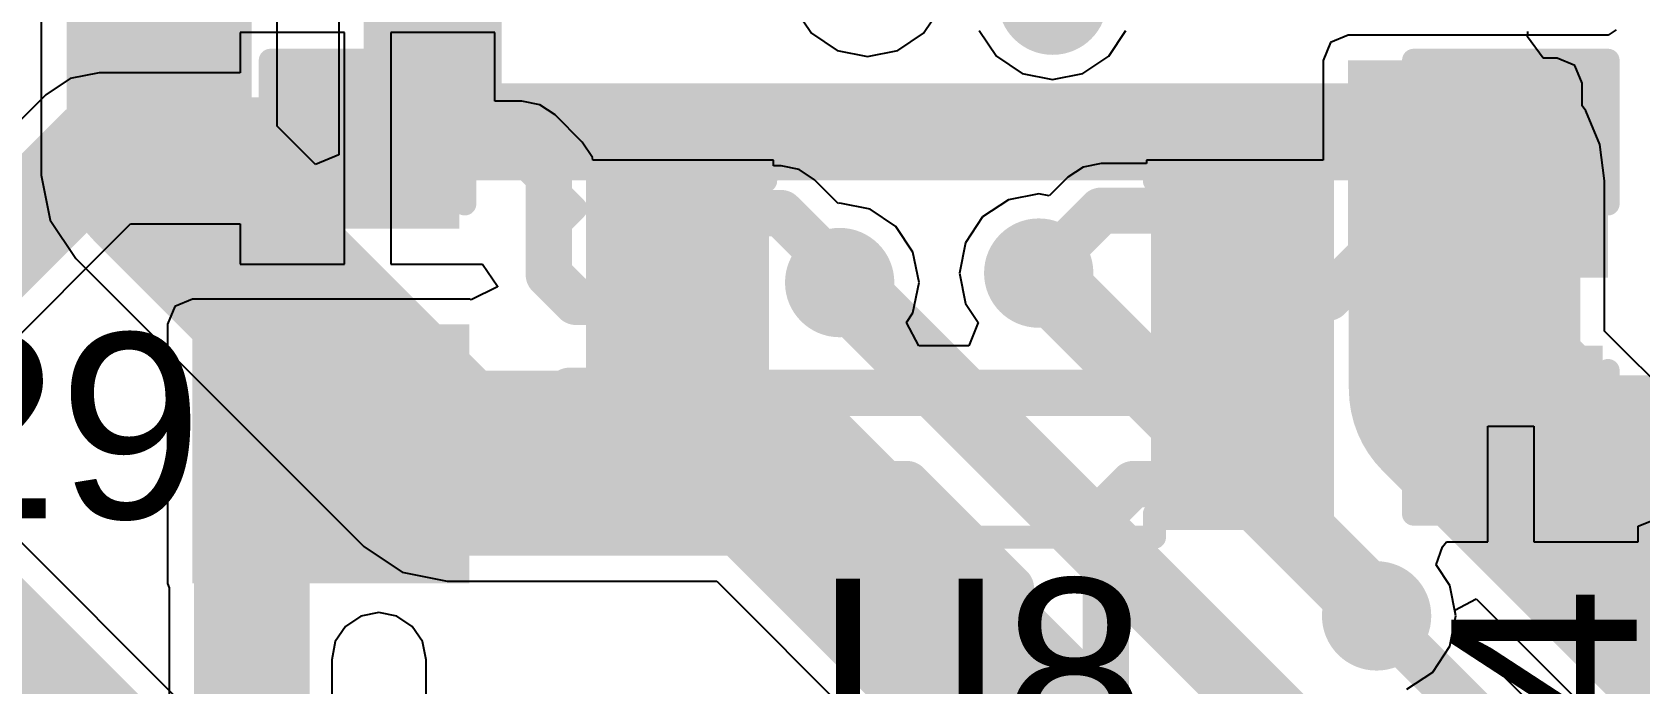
# Model space of a CAD drawing. Header units: millimetres. Extents: x -0.26 to 4.68, y -0.29 to 2.93.
# Drawn here: x 0.9864 to 1.3337, y 1.8993 to 2.04 of the extents above; entities that cross this region are included whole.
import ezdxf

# ---------------------------------------------------------------- set-up
doc = ezdxf.new("R2010")
doc.units = ezdxf.units.MM
doc.header["$MEASUREMENT"] = 0
for name, color, linetype in [('BottomLayer', 5, 'Continuous'), ('BottomSolder', 6, 'Continuous'), ('TopLayer', 1, 'Continuous'), ('TopOverlay', 2, 'Continuous'), ('TopPaste', 8, 'Continuous'), ('TopSolder', 216, 'Continuous'), ('ViaHoleLayer', 16, 'Continuous')]:
    doc.layers.add(name, color=color, linetype=linetype)
doc.styles.add('Arial', font='', dxfattribs={"height": 0.2})
doc.styles.get('Arial').set_extended_font_data('Arial')

# ---------------------------------------------------------------- blocks, each defined once
blk = doc.blocks.new('C___0603_19')
at = {"layer": 'TopLayer'}
for points in [[(-0.015, 0.0175), (-0.015, -0.0175), (-0.045, -0.0175), (-0.045, 0.0175)], [(0.045, 0.0175), (0.045, -0.0175), (0.015, -0.0175), (0.015, 0.0175)]]:
    blk.add_hatch(color=1, dxfattribs=at).paths.add_polyline_path(points)
at = {"layer": 'TopPaste'}
for points in [[(-0.015, 0.0175), (-0.015, -0.0175), (-0.045, -0.0175), (-0.045, 0.0175)], [(0.045, 0.0175), (0.045, -0.0175), (0.015, -0.0175), (0.015, 0.0175)]]:
    blk.add_hatch(color=8, dxfattribs=at).paths.add_polyline_path(points)
at = {"layer": 'TopSolder'}
for points in [[(-0.01264, 0.01986), (-0.01264, -0.01986), (-0.04736, -0.01986), (-0.04736, 0.01986)], [(0.04736, 0.01986), (0.04736, -0.01986), (0.01264, -0.01986), (0.01264, 0.01986)]]:
    blk.add_hatch(color=216, dxfattribs=at).paths.add_polyline_path(points)
at = {"layer": 'TopOverlay', "const_width": 0.005}
for points in [[(-0.049, -0.021), (-0.049, 0.021)], [(-0.018, 0.021), (-0.049, 0.021)], [(0.049, 0.021), (0.018, 0.021)], [(0.049, -0.021), (0.049, 0.021)], [(-0.018, -0.021), (-0.049, -0.021)], [(0.049, -0.021), (0.018, -0.021)]]:
    blk.add_lwpolyline(points, dxfattribs=at)
at = {"layer": 'TopOverlay', "const_width": 0.0025}
for points in [[(-0.05025, 0.021, 1), (-0.04775, 0.021, 1)], [(-0.05025, 0.021, 1), (-0.04775, 0.021, 1)], [(-0.01925, 0.021, 1), (-0.01675, 0.021, 1)], [(0.01675, 0.021, 1), (0.01925, 0.021, 1)], [(0.04775, 0.021, 1), (0.05025, 0.021, 1)], [(0.04775, 0.021, 1), (0.05025, 0.021, 1)], [(-0.05025, -0.021, 1), (-0.04775, -0.021, 1)], [(-0.05025, -0.021, 1), (-0.04775, -0.021, 1)], [(-0.01925, -0.021, 1), (-0.01675, -0.021, 1)], [(0.01675, -0.021, 1), (0.01925, -0.021, 1)], [(0.04775, -0.021, 1), (0.05025, -0.021, 1)], [(0.04775, -0.021, 1), (0.05025, -0.021, 1)]]:
    blk.add_lwpolyline(points, format="xyb", close=True, dxfattribs=at)
blk = doc.blocks.new('VSSOP_8_2_2_3_0_5__25')
at = {"layer": 'TopLayer'}
for points in [[(-0.04528, 0.03543), (-0.04528, 0.02362), (-0.07677, 0.02362), (-0.07677, 0.03543)], [(0.07677, 0.03543), (0.07677, 0.02362), (0.04528, 0.02362), (0.04528, 0.03543)], [(-0.04528, 0.01575), (-0.04528, 0.00394), (-0.07677, 0.00394), (-0.07677, 0.01575)], [(0.07677, 0.01575), (0.07677, 0.00394), (0.04528, 0.00394), (0.04528, 0.01575)], [(-0.04528, -0.00394), (-0.04528, -0.01575), (-0.07677, -0.01575), (-0.07677, -0.00394)], [(0.07677, -0.00394), (0.07677, -0.01575), (0.04528, -0.01575), (0.04528, -0.00394)], [(-0.04528, -0.02362), (-0.04528, -0.03543), (-0.07677, -0.03543), (-0.07677, -0.02362)], [(0.07677, -0.02362), (0.07677, -0.03543), (0.04528, -0.03543), (0.04528, -0.02362)]]:
    blk.add_hatch(color=1, dxfattribs=at).paths.add_polyline_path(points)
at = {"layer": 'TopPaste'}
for points in [[(-0.04528, 0.03543), (-0.04528, 0.02362), (-0.07677, 0.02362), (-0.07677, 0.03543)], [(0.07677, 0.03543), (0.07677, 0.02362), (0.04528, 0.02362), (0.04528, 0.03543)], [(-0.04528, 0.01575), (-0.04528, 0.00394), (-0.07677, 0.00394), (-0.07677, 0.01575)], [(0.07677, 0.01575), (0.07677, 0.00394), (0.04528, 0.00394), (0.04528, 0.01575)], [(-0.04528, -0.00394), (-0.04528, -0.01575), (-0.07677, -0.01575), (-0.07677, -0.00394)], [(0.07677, -0.00394), (0.07677, -0.01575), (0.04528, -0.01575), (0.04528, -0.00394)], [(-0.04528, -0.02362), (-0.04528, -0.03543), (-0.07677, -0.03543), (-0.07677, -0.02362)], [(0.07677, -0.02362), (0.07677, -0.03543), (0.04528, -0.03543), (0.04528, -0.02362)]]:
    blk.add_hatch(color=8, dxfattribs=at).paths.add_polyline_path(points)
at = {"layer": 'TopSolder'}
for points in [[(-0.04128, 0.03943), (-0.04128, 0.01962), (-0.08077, 0.01962), (-0.08077, 0.03943)], [(0.08077, 0.03943), (0.08077, 0.01962), (0.04128, 0.01962), (0.04128, 0.03943)], [(-0.04128, 0.01975), (-0.04128, -0.00006), (-0.08077, -0.00006), (-0.08077, 0.01975)], [(0.08077, 0.01975), (0.08077, -0.00006), (0.04128, -0.00006), (0.04128, 0.01975)], [(-0.04128, 0.00006), (-0.04128, -0.01975), (-0.08077, -0.01975), (-0.08077, 0.00006)], [(0.08077, 0.00006), (0.08077, -0.01975), (0.04128, -0.01975), (0.04128, 0.00006)], [(-0.04128, -0.01962), (-0.04128, -0.03943), (-0.08077, -0.03943), (-0.08077, -0.01962)], [(0.08077, -0.01962), (0.08077, -0.03943), (0.04128, -0.03943), (0.04128, -0.01962)]]:
    blk.add_hatch(color=216, dxfattribs=at).paths.add_polyline_path(points)
at = {"layer": 'TopOverlay', "const_width": 0.005}
for points in [[(-0.042, 0.036), (-0.042, 0.041)], [(-0.042, 0.041), (0.042, 0.041)], [(0.042, 0.036), (0.042, 0.041)], [(-0.088, 0.025), (-0.088, 0.035)], [(-0.088, 0.035), (-0.083, 0.03)], [(-0.088, 0.025), (-0.083, 0.03)], [(-0.042, -0.041), (-0.042, -0.036)], [(0.042, -0.041), (0.042, -0.036)], [(-0.042, -0.041), (0.042, -0.041)]]:
    blk.add_lwpolyline(points, dxfattribs=at)
at = {"layer": 'TopOverlay', "const_width": 0.0025}
for points in [[(-0.04325, 0.041, 1), (-0.04075, 0.041, 1)], [(-0.04325, 0.041, 1), (-0.04075, 0.041, 1)], [(0.04075, 0.041, 1), (0.04325, 0.041, 1)], [(0.04075, 0.041, 1), (0.04325, 0.041, 1)], [(-0.04325, 0.036, 1), (-0.04075, 0.036, 1)], [(0.04075, 0.036, 1), (0.04325, 0.036, 1)], [(-0.08925, 0.035, 1), (-0.08675, 0.035, 1)], [(-0.08925, 0.035, 1), (-0.08675, 0.035, 1)], [(-0.08425, 0.03, 1), (-0.08175, 0.03, 1)], [(-0.08425, 0.03, 1), (-0.08175, 0.03, 1)], [(-0.08925, 0.025, 1), (-0.08675, 0.025, 1)], [(-0.08925, 0.025, 1), (-0.08675, 0.025, 1)], [(-0.04325, -0.036, 1), (-0.04075, -0.036, 1)], [(0.04075, -0.036, 1), (0.04325, -0.036, 1)], [(-0.04325, -0.041, 1), (-0.04075, -0.041, 1)], [(-0.04325, -0.041, 1), (-0.04075, -0.041, 1)], [(0.04075, -0.041, 1), (0.04325, -0.041, 1)], [(0.04075, -0.041, 1), (0.04325, -0.041, 1)]]:
    blk.add_lwpolyline(points, format="xyb", close=True, dxfattribs=at)
blk = doc.blocks.new('C___0603_172')
at = {"layer": 'TopLayer'}
for points in [[(-0.015, 0.0175), (-0.015, -0.0175), (-0.045, -0.0175), (-0.045, 0.0175)], [(0.045, 0.0175), (0.045, -0.0175), (0.015, -0.0175), (0.015, 0.0175)]]:
    blk.add_hatch(color=1, dxfattribs=at).paths.add_polyline_path(points)
at = {"layer": 'TopPaste'}
for points in [[(-0.015, 0.0175), (-0.015, -0.0175), (-0.045, -0.0175), (-0.045, 0.0175)], [(0.045, 0.0175), (0.045, -0.0175), (0.015, -0.0175), (0.015, 0.0175)]]:
    blk.add_hatch(color=8, dxfattribs=at).paths.add_polyline_path(points)
at = {"layer": 'TopSolder'}
for points in [[(-0.01264, 0.01986), (-0.01264, -0.01986), (-0.04736, -0.01986), (-0.04736, 0.01986)], [(0.04736, 0.01986), (0.04736, -0.01986), (0.01264, -0.01986), (0.01264, 0.01986)]]:
    blk.add_hatch(color=216, dxfattribs=at).paths.add_polyline_path(points)
at = {"layer": 'TopOverlay', "const_width": 0.005}
for points in [[(-0.049, 0.021), (-0.049, -0.021)], [(-0.049, 0.021), (-0.018, 0.021)], [(0.018, 0.021), (0.049, 0.021)], [(0.049, 0.021), (0.049, -0.021)], [(-0.049, -0.021), (-0.018, -0.021)], [(0.018, -0.021), (0.049, -0.021)]]:
    blk.add_lwpolyline(points, dxfattribs=at)
at = {"layer": 'TopOverlay', "const_width": 0.0025}
for points in [[(-0.05025, 0.021, 1), (-0.04775, 0.021, 1)], [(-0.05025, 0.021, 1), (-0.04775, 0.021, 1)], [(-0.01925, 0.021, 1), (-0.01675, 0.021, 1)], [(0.01675, 0.021, 1), (0.01925, 0.021, 1)], [(0.04775, 0.021, 1), (0.05025, 0.021, 1)], [(0.04775, 0.021, 1), (0.05025, 0.021, 1)], [(-0.05025, -0.021, 1), (-0.04775, -0.021, 1)], [(-0.05025, -0.021, 1), (-0.04775, -0.021, 1)], [(-0.01925, -0.021, 1), (-0.01675, -0.021, 1)], [(0.01675, -0.021, 1), (0.01925, -0.021, 1)], [(0.04775, -0.021, 1), (0.05025, -0.021, 1)], [(0.04775, -0.021, 1), (0.05025, -0.021, 1)]]:
    blk.add_lwpolyline(points, format="xyb", close=True, dxfattribs=at)

msp = doc.modelspace()

# ---------------------------------------------------------------- hatches: boundary and pattern name
at = {"layer": 'BottomLayer'}
for points in [[(1.058, 2.008), (1.08782, 2.008), (1.08782, 2.63395), (1.058, 2.63395)], [(1.06282, 2.008), (1.31582, 2.008), (1.31582, 2.029), (1.06282, 2.029)]]:
    msp.add_hatch(color=5, dxfattribs=at).paths.add_polyline_path(points)
h = msp.add_hatch(color=5, dxfattribs=at)
edge = h.paths.add_edge_path()
edge.add_arc((1.20682, 2.04695), 0.01181, 0, 360)
h = msp.add_hatch(color=5, dxfattribs=at)
edge = h.paths.add_edge_path()
edge.add_arc((1.29582, 2.00795), 0.01181, 0, 360)
h = msp.add_hatch(color=5, dxfattribs=at)
edge = h.paths.add_edge_path()
edge.add_arc((1.16082, 1.98595), 0.01181, 0, 360)
h = msp.add_hatch(color=5, dxfattribs=at)
edge = h.paths.add_edge_path()
edge.add_arc((1.20382, 1.988), 0.01181, 0, 360)
h = msp.add_hatch(color=5, dxfattribs=at)
edge = h.paths.add_edge_path()
edge.add_arc((1.27682, 1.91395), 0.01181, 0, 360)
at = {"layer": 'BottomSolder'}
h = msp.add_hatch(color=6, dxfattribs=at)
edge = h.paths.add_edge_path()
edge.add_arc((1.29582, 2.00795), 0.00591, 0, 360)
h = msp.add_hatch(color=6, dxfattribs=at)
edge = h.paths.add_edge_path()
edge.add_arc((1.20382, 1.988), 0.00591, 0, 360)
h = msp.add_hatch(color=6, dxfattribs=at)
edge = h.paths.add_edge_path()
edge.add_arc((1.16082, 1.98595), 0.00591, 0, 360)
h = msp.add_hatch(color=6, dxfattribs=at)
edge = h.paths.add_edge_path()
edge.add_arc((1.27682, 1.91395), 0.00591, 0, 360)
at = {"layer": 'TopLayer'}
h = msp.add_hatch(color=1, dxfattribs=at)
edge = h.paths.add_edge_path()
edge.add_arc((1.20682, 2.04695), 0.01181, 0, 360)
for points in [[(1.27067, 1.987), (1.32682, 1.987), (1.32682, 2.03395), (1.27067, 2.03395)], [(1.021, 1.92095), (1.08082, 1.92095), (1.08082, 1.97695), (1.021, 1.97695)]]:
    msp.add_hatch(color=1, dxfattribs=at).paths.add_polyline_path(points)
h = msp.add_hatch(color=1, dxfattribs=at)
edge = h.paths.add_edge_path()
edge.add_arc((1.29582, 2.00795), 0.01181, 0, 360)
h = msp.add_hatch(color=1, dxfattribs=at)
edge = h.paths.add_edge_path()
edge.add_arc((1.16082, 1.98595), 0.01181, 0, 360)
h = msp.add_hatch(color=1, dxfattribs=at)
edge = h.paths.add_edge_path()
edge.add_arc((1.20382, 1.988), 0.01181, 0, 360)
h = msp.add_hatch(color=1, dxfattribs=at)
edge = h.paths.add_edge_path()
edge.add_arc((1.27682, 1.91395), 0.01181, 0, 360)
at = {"layer": 'TopSolder'}
h = msp.add_hatch(color=216, dxfattribs=at)
edge = h.paths.add_edge_path()
edge.add_arc((1.29582, 2.00795), 0.00591, 0, 360)
h = msp.add_hatch(color=216, dxfattribs=at)
edge = h.paths.add_edge_path()
edge.add_arc((1.20382, 1.988), 0.00591, 0, 360)
h = msp.add_hatch(color=216, dxfattribs=at)
edge = h.paths.add_edge_path()
edge.add_arc((1.16082, 1.98595), 0.00591, 0, 360)
h = msp.add_hatch(color=216, dxfattribs=at)
edge = h.paths.add_edge_path()
edge.add_arc((1.27682, 1.91395), 0.00591, 0, 360)
at = {"layer": 'ViaHoleLayer'}
h = msp.add_hatch(color=16, dxfattribs=at)
edge = h.paths.add_edge_path()
edge.add_arc((1.29582, 2.00795), 0.00591, 0, 360)
h = msp.add_hatch(color=16, dxfattribs=at)
edge = h.paths.add_edge_path()
edge.add_arc((1.20382, 1.988), 0.00591, 0, 360)
h = msp.add_hatch(color=16, dxfattribs=at)
edge = h.paths.add_edge_path()
edge.add_arc((1.16082, 1.98595), 0.00591, 0, 360)
h = msp.add_hatch(color=16, dxfattribs=at)
edge = h.paths.add_edge_path()
edge.add_arc((1.27682, 1.91395), 0.00591, 0, 360)

# ---------------------------------------------------------------- linework, layer by layer
at = {"layer": 'BottomLayer'}
for p, q in [((1.05259, 2.33485), (1.05259, 2.01353)), ((0.98833, 2.07095), (0.98833, 2.00918)), ((1.03931, 2.01974), (1.03931, 2.07095)), ((1.30943, 2.03904), (1.30947, 2.04018)), ((1.31282, 2.03441), (1.30943, 2.03904)), ((1.31582, 2.03441), (1.31282, 2.03441)), ((1.31965, 2.03283), (1.31582, 2.03441)), ((1.32123, 2.029), (1.31965, 2.03283)), ((1.32123, 2.02411), (1.32123, 2.029)), ((1.32203, 2.02308), (1.32123, 2.02411)), ((1.32505, 2.01578), (1.32203, 2.02308)), ((1.04759, 2.01146), (1.03931, 2.01974)), ((1.32608, 2.00795), (1.32505, 2.01578)), ((1.05259, 2.01353), (1.04759, 2.01146)), ((0.98833, 2.00918), (0.99027, 1.99942)), ((1.32608, 1.97548), (1.32608, 2.00795)), ((0.99027, 1.99942), (0.9958, 1.99115)), ((0.9958, 1.99115), (1.05803, 1.92892)), ((1.48722, 1.81435), (1.32608, 1.97548)), ((1.04608, 1.86776), (0.95914, 1.95471)), ((1.05803, 1.92892), (1.0663, 1.9234)), ((1.0663, 1.9234), (1.07605, 1.92146)), ((1.07605, 1.92146), (1.13426, 1.92146)), ((1.13426, 1.92146), (1.17541, 1.88031)), ((1.29372, 1.91519), (1.29832, 1.91766)), ((1.29832, 1.91766), (1.43556, 1.78042)), ((1.05738, 1.9139), (1.05407, 1.91169)), ((1.06128, 1.91468), (1.05738, 1.9139)), ((1.06518, 1.9139), (1.06128, 1.91468)), ((1.06849, 1.91169), (1.06518, 1.9139)), ((1.29266, 1.90739), (1.29396, 1.91395)), ((1.29396, 1.91395), (1.29372, 1.91519)), ((1.05407, 1.91169), (1.05186, 1.90839)), ((1.0707, 1.90839), (1.06849, 1.91169)), ((1.05186, 1.90839), (1.05108, 1.90448)), ((1.07148, 1.90448), (1.0707, 1.90839)), ((1.28894, 1.90183), (1.29266, 1.90739)), ((1.05108, 1.90448), (1.05108, 1.86983)), ((1.07148, 1.87531), (1.07148, 1.90448)), ((1.28338, 1.89811), (1.28894, 1.90183))]:
    msp.add_line(p, q, dxfattribs=at)
for points, const_width in [([(1.01382, 2.00918), (1.01382, 2.07095)], 0.04), ([(1.29582, 1.96295), (1.29582, 2.00795)], 0.05), ([(1.01382, 2.00918), (1.07605, 1.94695)], 0.04), ([(1.16082, 1.98595), (1.28232, 1.86445)], 0.016), ([(1.20382, 1.988), (1.27642, 1.91541)], 0.016), ([(1.29582, 1.96295), (1.46582, 1.79295)], 0.05), ([(1.07605, 1.94695), (1.14482, 1.94695)], 0.04), ([(1.14482, 1.94695), (1.25682, 1.83495)], 0.04), ([(0.94282, 1.94795), (1.22682, 1.66395)], 0.022)]:
    msp.add_lwpolyline(points, dxfattribs=dict(at, const_width=const_width))
for points, const_width in [([(1.28332, 2.00795, 1), (1.30832, 2.00795, 1)], 0.025), ([(1.00382, 2.00918, 1), (1.02382, 2.00918, 1)], 0.02), ([(1.00382, 2.00918, 1), (1.02382, 2.00918, 1)], 0.02), ([(1.15682, 1.98595, 1), (1.16482, 1.98595, 1)], 0.008), ([(1.19982, 1.988, 1), (1.20782, 1.988, 1)], 0.008), ([(1.28332, 1.96295, 1), (1.30832, 1.96295, 1)], 0.025), ([(1.28332, 1.96295, 1), (1.30832, 1.96295, 1)], 0.025), ([(1.06605, 1.94695, 1), (1.08605, 1.94695, 1)], 0.02), ([(1.06605, 1.94695, 1), (1.08605, 1.94695, 1)], 0.02), ([(1.13482, 1.94695, 1), (1.15482, 1.94695, 1)], 0.02), ([(1.13482, 1.94695, 1), (1.15482, 1.94695, 1)], 0.02), ([(1.27242, 1.91541, 1), (1.28042, 1.91541, 1)], 0.008)]:
    msp.add_lwpolyline(points, format="xyb", close=True, dxfattribs=dict(at, const_width=const_width))
at = {"layer": 'TopLayer'}
for p, q in [((1.15099, 2.04539), (1.1547, 2.03983)), ((1.17894, 2.03983), (1.18266, 2.04539)), ((1.05382, 2.03995), (1.03132, 2.03995)), ((1.03132, 2.03995), (1.03132, 2.03126)), ((1.05382, 2.01495), (1.05382, 2.03995)), ((1.08632, 2.03995), (1.06382, 2.03995)), ((1.06382, 2.03995), (1.06382, 2.01495)), ((1.08632, 2.02514), (1.08632, 2.03995)), ((1.1547, 2.03983), (1.16026, 2.03611)), ((1.17338, 2.03611), (1.17894, 2.03983)), ((1.19099, 2.04039), (1.1947, 2.03483)), ((1.21894, 2.03483), (1.22266, 2.04039)), ((1.27067, 2.03936), (1.26684, 2.03778)), ((1.32682, 2.03936), (1.27067, 2.03936)), ((1.32855, 2.04051), (1.32682, 2.03936)), ((1.16026, 2.03611), (1.16682, 2.03481)), ((1.16682, 2.03481), (1.17338, 2.03611)), ((1.26684, 2.03778), (1.26525, 2.03395)), ((1.1947, 2.03483), (1.20026, 2.03111)), ((1.21338, 2.03111), (1.21894, 2.03483)), ((1.26525, 2.03395), (1.26525, 2.01238)), ((0.99458, 2.03002), (0.98929, 2.02648)), ((1.00082, 2.03126), (0.99458, 2.03002)), ((1.03132, 2.03126), (1.00082, 2.03126)), ((1.20026, 2.03111), (1.20682, 2.02981)), ((1.20682, 2.02981), (1.21338, 2.03111)), ((0.98929, 2.02648), (0.96262, 1.99981)), ((1.09212, 2.02514), (1.08632, 2.02514)), ((1.09602, 2.02437), (1.09212, 2.02514)), ((1.09933, 2.02216), (1.09602, 2.02437)), ((1.10519, 2.0163), (1.09933, 2.02216)), ((1.05382, 1.98995), (1.05382, 2.01495)), ((1.06382, 2.01495), (1.06382, 1.98995)), ((1.1074, 2.01299), (1.10519, 2.0163)), ((1.10752, 2.01238), (1.1074, 2.01299)), ((1.14655, 2.01238), (1.10752, 2.01238)), ((1.14655, 2.01116), (1.14655, 2.01238)), ((1.14815, 2.01116), (1.14655, 2.01116)), ((1.15206, 2.01038), (1.14815, 2.01116)), ((1.2173, 2.01167), (1.21339, 2.0109)), ((1.2271, 2.01167), (1.2173, 2.01167)), ((1.26525, 2.01238), (1.2271, 2.01238)), ((1.2271, 2.01238), (1.2271, 2.01167)), ((1.15536, 2.00817), (1.15206, 2.01038)), ((1.16051, 2.00303), (1.15536, 2.00817)), ((1.21009, 2.00869), (1.20609, 2.00469)), ((1.21339, 2.0109), (1.21009, 2.00869)), ((1.20382, 2.00514), (1.19726, 2.00384)), ((1.20609, 2.00469), (1.20382, 2.00514)), ((1.16082, 2.00309), (1.16051, 2.00303)), ((1.16738, 2.00178), (1.16082, 2.00309)), ((1.17294, 1.99807), (1.16738, 2.00178)), ((1.19726, 2.00384), (1.1917, 2.00012)), ((0.96541, 1.95646), (1.00758, 1.99864)), ((1.00758, 1.99864), (1.03132, 1.99864)), ((1.03132, 1.99864), (1.03132, 1.98995)), ((1.17666, 1.99251), (1.17294, 1.99807)), ((1.1917, 2.00012), (1.18799, 1.99456)), ((1.18799, 1.99456), (1.18668, 1.988)), ((1.17796, 1.98595), (1.17666, 1.99251)), ((1.03132, 1.98995), (1.05382, 1.98995)), ((1.06382, 1.98995), (1.08363, 1.98995)), ((1.08363, 1.98995), (1.08691, 1.98519)), ((1.18668, 1.988), (1.18799, 1.98144)), ((1.08686, 1.985), (1.08118, 1.98221)), ((1.08691, 1.98519), (1.08686, 1.985)), ((1.17666, 1.97939), (1.17796, 1.98595)), ((1.01717, 1.98078), (1.01559, 1.97695)), ((1.021, 1.98236), (1.01717, 1.98078)), ((1.08082, 1.98236), (1.021, 1.98236)), ((1.08118, 1.98221), (1.08082, 1.98236)), ((1.18799, 1.98144), (1.19075, 1.9773)), ((1.01559, 1.97695), (1.01559, 1.92095)), ((1.17526, 1.9773), (1.17666, 1.97939)), ((1.17794, 1.9723), (1.17526, 1.9773)), ((1.19075, 1.9773), (1.18875, 1.9723)), ((1.18875, 1.9723), (1.17794, 1.9723)), ((1.30082, 1.92995), (1.30082, 1.95495)), ((1.30082, 1.95495), (1.31082, 1.95495)), ((1.31082, 1.95495), (1.31082, 1.92995)), ((1.33332, 1.93331), (1.33832, 1.93538)), ((1.33332, 1.92995), (1.33332, 1.93331)), ((1.28969, 1.92495), (1.29106, 1.92884)), ((1.29106, 1.92884), (1.29191, 1.92995)), ((1.29191, 1.92995), (1.30082, 1.92995)), ((1.31082, 1.92995), (1.33332, 1.92995)), ((1.29266, 1.92051), (1.28969, 1.92495)), ((1.01559, 1.92095), (1.01598, 1.92)), ((1.01598, 1.92), (1.01598, 1.8898)), ((1.29396, 1.91395), (1.29266, 1.92051)), ((1.29351, 1.91168), (1.29396, 1.91395)), ((1.32905, 1.87614), (1.29351, 1.91168))]:
    msp.add_line(p, q, dxfattribs=at)
for points, const_width in [([(0.95387, 1.968), (1.00082, 2.01495)], 0.022), ([(1.00082, 2.01495), (1.05882, 2.01495)], 0.022), ([(1.05882, 2.01495), (1.09212, 2.01495)], 0.01), ([(1.09212, 2.01495), (1.09798, 2.00909)], 0.01), ([(1.29582, 2.01495), (1.30582, 2.01495)], 0.01), ([(1.29582, 2.01216), (1.29582, 2.01495)], 0.01), ([(1.29882, 2.00795), (1.30582, 2.01495)], 0.01), ([(1.26636, 1.9827), (1.29582, 2.01216)], 0.01), ([(1.09798, 1.98765), (1.09798, 2.00909)], 0.01), ([(1.29582, 2.00795), (1.29882, 2.00795)], 0.01), ([(1.1258, 2.00148), (1.12631, 2.00096)], 0.01), ([(1.12631, 2.00096), (1.14815, 2.00096)], 0.01), ([(1.14815, 2.00096), (1.16082, 1.9883)], 0.01), ([(1.20382, 1.988), (1.2173, 2.00148)], 0.01), ([(1.2173, 2.00148), (1.24785, 2.00148)], 0.01), ([(1.09798, 1.98765), (1.10384, 1.98179)], 0.01), ([(1.16082, 1.98595), (1.16082, 1.9883)], 0.01), ([(1.10384, 1.98179), (1.1258, 1.98179)], 0.01), ([(1.24785, 1.98179), (1.24875, 1.9827)], 0.01), ([(1.24875, 1.9827), (1.26636, 1.9827)], 0.01), ([(1.05382, 1.95245), (1.05632, 1.95495)], 0.025), ([(1.05632, 1.95495), (1.05882, 1.95495)], 0.025), ([(1.09482, 1.95495), (1.10246, 1.96258)], 0.01), ([(1.10246, 1.96258), (1.12532, 1.96258)], 0.01), ([(1.12532, 1.96258), (1.1258, 1.96211)], 0.01), ([(1.1258, 1.96211), (1.24785, 1.96211)], 0.01), ([(1.30582, 1.95495), (1.34182, 1.95495)], 0.022), ([(1.34182, 1.95495), (1.40482, 1.89195)], 0.022), ([(1.03382, 1.92995), (1.05382, 1.94995)], 0.025), ([(1.05382, 1.94995), (1.05382, 1.95245)], 0.025), ([(1.05882, 1.95495), (1.09482, 1.95495)], 0.01), ([(1.1258, 1.94242), (1.17535, 1.94242)], 0.01), ([(1.17535, 1.94242), (1.19782, 1.91995)], 0.01), ([(1.21835, 1.93656), (1.22421, 1.94242)], 0.01), ([(1.22421, 1.94242), (1.24785, 1.94242)], 0.01), ([(1.03382, 1.79545), (1.03382, 1.92995)], 0.025), ([(1.21835, 1.80242), (1.21835, 1.93656)], 0.01), ([(1.19782, 1.79295), (1.19782, 1.91995)], 0.01), ([(1.27682, 1.91395), (1.32482, 1.86595)], 0.01)]:
    msp.add_lwpolyline(points, dxfattribs=dict(at, const_width=const_width))
for points, const_width in [([(0.99532, 2.01495, 1), (1.00632, 2.01495, 1)], 0.011), ([(0.99532, 2.01495, 1), (1.00632, 2.01495, 1)], 0.011), ([(1.05332, 2.01495, 1), (1.06432, 2.01495, 1)], 0.011), ([(1.05632, 2.01495, 1), (1.06132, 2.01495, 1)], 0.005), ([(1.08962, 2.01495, 1), (1.09462, 2.01495, 1)], 0.005), ([(1.08962, 2.01495, 1), (1.09462, 2.01495, 1)], 0.005), ([(1.29332, 2.01495, 1), (1.29832, 2.01495, 1)], 0.005), ([(1.29332, 2.01495, 1), (1.29832, 2.01495, 1)], 0.005), ([(1.30332, 2.01495, 1), (1.30832, 2.01495, 1)], 0.005), ([(1.30332, 2.01495, 1), (1.30832, 2.01495, 1)], 0.005), ([(1.29332, 2.01216, 1), (1.29832, 2.01216, 1)], 0.005), ([(1.29332, 2.01216, 1), (1.29832, 2.01216, 1)], 0.005), ([(1.09548, 2.00909, 1), (1.10048, 2.00909, 1)], 0.005), ([(1.09548, 2.00909, 1), (1.10048, 2.00909, 1)], 0.005), ([(1.29332, 2.00795, 1), (1.29832, 2.00795, 1)], 0.005), ([(1.29632, 2.00795, 1), (1.30132, 2.00795, 1)], 0.005), ([(1.29632, 2.00795, 1), (1.30132, 2.00795, 1)], 0.005), ([(1.1233, 2.00148, 1), (1.1283, 2.00148, 1)], 0.005), ([(1.12381, 2.00096, 1), (1.12881, 2.00096, 1)], 0.005), ([(1.12381, 2.00096, 1), (1.12881, 2.00096, 1)], 0.005), ([(1.14565, 2.00096, 1), (1.15065, 2.00096, 1)], 0.005), ([(1.14565, 2.00096, 1), (1.15065, 2.00096, 1)], 0.005), ([(1.2148, 2.00148, 1), (1.2198, 2.00148, 1)], 0.005), ([(1.2148, 2.00148, 1), (1.2198, 2.00148, 1)], 0.005), ([(1.24535, 2.00148, 1), (1.25035, 2.00148, 1)], 0.005), ([(1.09548, 1.98765, 1), (1.10048, 1.98765, 1)], 0.005), ([(1.09548, 1.98765, 1), (1.10048, 1.98765, 1)], 0.005), ([(1.15832, 1.9883, 1), (1.16332, 1.9883, 1)], 0.005), ([(1.15832, 1.9883, 1), (1.16332, 1.9883, 1)], 0.005), ([(1.15832, 1.98595, 1), (1.16332, 1.98595, 1)], 0.005), ([(1.20132, 1.988, 1), (1.20632, 1.988, 1)], 0.005), ([(1.10134, 1.98179, 1), (1.10634, 1.98179, 1)], 0.005), ([(1.10134, 1.98179, 1), (1.10634, 1.98179, 1)], 0.005), ([(1.1233, 1.98179, 1), (1.1283, 1.98179, 1)], 0.005), ([(1.24535, 1.98179, 1), (1.25035, 1.98179, 1)], 0.005), ([(1.24625, 1.9827, 1), (1.25125, 1.9827, 1)], 0.005), ([(1.24625, 1.9827, 1), (1.25125, 1.9827, 1)], 0.005), ([(1.26386, 1.9827, 1), (1.26886, 1.9827, 1)], 0.005), ([(1.26386, 1.9827, 1), (1.26886, 1.9827, 1)], 0.005), ([(1.05007, 1.95495, 1), (1.06257, 1.95495, 1)], 0.0125), ([(1.05007, 1.95495, 1), (1.06257, 1.95495, 1)], 0.0125), ([(1.05257, 1.95495, 1), (1.06507, 1.95495, 1)], 0.0125), ([(1.09996, 1.96258, 1), (1.10496, 1.96258, 1)], 0.005), ([(1.09996, 1.96258, 1), (1.10496, 1.96258, 1)], 0.005), ([(1.12282, 1.96258, 1), (1.12782, 1.96258, 1)], 0.005), ([(1.12282, 1.96258, 1), (1.12782, 1.96258, 1)], 0.005), ([(1.1233, 1.96211, 1), (1.1283, 1.96211, 1)], 0.005), ([(1.1233, 1.96211, 1), (1.1283, 1.96211, 1)], 0.005), ([(1.24535, 1.96211, 1), (1.25035, 1.96211, 1)], 0.005), ([(1.30032, 1.95495, 1), (1.31132, 1.95495, 1)], 0.011), ([(1.33632, 1.95495, 1), (1.34732, 1.95495, 1)], 0.011), ([(1.33632, 1.95495, 1), (1.34732, 1.95495, 1)], 0.011), ([(1.04757, 1.95245, 1), (1.06007, 1.95245, 1)], 0.0125), ([(1.04757, 1.95245, 1), (1.06007, 1.95245, 1)], 0.0125), ([(1.04757, 1.94995, 1), (1.06007, 1.94995, 1)], 0.0125), ([(1.04757, 1.94995, 1), (1.06007, 1.94995, 1)], 0.0125), ([(1.05632, 1.95495, 1), (1.06132, 1.95495, 1)], 0.005), ([(1.09232, 1.95495, 1), (1.09732, 1.95495, 1)], 0.005), ([(1.09232, 1.95495, 1), (1.09732, 1.95495, 1)], 0.005), ([(1.1233, 1.94242, 1), (1.1283, 1.94242, 1)], 0.005), ([(1.17285, 1.94242, 1), (1.17785, 1.94242, 1)], 0.005), ([(1.17285, 1.94242, 1), (1.17785, 1.94242, 1)], 0.005), ([(1.22171, 1.94242, 1), (1.22671, 1.94242, 1)], 0.005), ([(1.22171, 1.94242, 1), (1.22671, 1.94242, 1)], 0.005), ([(1.24535, 1.94242, 1), (1.25035, 1.94242, 1)], 0.005), ([(1.02757, 1.92995, 1), (1.04007, 1.92995, 1)], 0.0125), ([(1.02757, 1.92995, 1), (1.04007, 1.92995, 1)], 0.0125), ([(1.21585, 1.93656, 1), (1.22085, 1.93656, 1)], 0.005), ([(1.21585, 1.93656, 1), (1.22085, 1.93656, 1)], 0.005), ([(1.19532, 1.91995, 1), (1.20032, 1.91995, 1)], 0.005), ([(1.19532, 1.91995, 1), (1.20032, 1.91995, 1)], 0.005), ([(1.27432, 1.91395, 1), (1.27932, 1.91395, 1)], 0.005)]:
    msp.add_lwpolyline(points, format="xyb", close=True, dxfattribs=dict(at, const_width=const_width))

# ---------------------------------------------------------------- block references
for name, p, rotation in [('C___0603_172', (1.05882, 1.98495), 90), ('C___0603_19', (1.30582, 1.98495), 270)]:
    msp.add_blockref(name, p, dxfattribs=dict(rotation=rotation))
msp.add_blockref('VSSOP_8_2_2_3_0_5__25', (1.18682, 1.97195))

# ---------------------------------------------------------------- texts
at = {"layer": 'TopOverlay', "style": 'Arial'}
for s, p in [('C29', (0.92068, 1.93501)), ('U8', (1.15568, 1.88201))]:
    msp.add_text(s, height=0.04, dxfattribs=at).set_placement(p)
msp.add_text('C54', height=0.04, rotation=90, dxfattribs=at).set_placement((1.33299, 1.81768))

doc.saveas('drawing.dxf')
